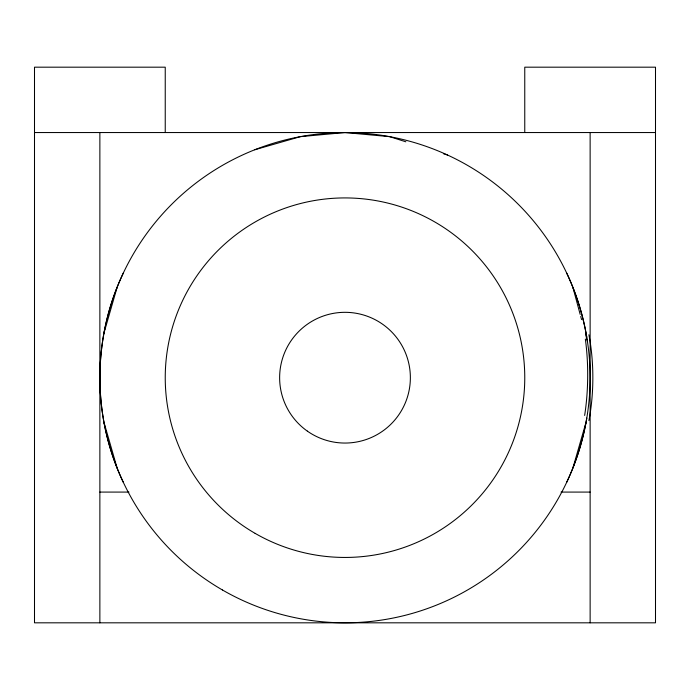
<?xml version="1.0" encoding="UTF-8"?>
<svg xmlns="http://www.w3.org/2000/svg" width="690" height="690" viewBox="0 0 690 690"><rect width="100%" height="100%" fill="white"/><g stroke="black" fill="none" stroke-linecap="round" stroke-linejoin="round"><path stroke-width="1.03" d="M586.785 418.045C583.067 440.237 576.314 461.921 566.697 482.276M103.957 333.08L117.076 287.454M572.924 467.915L586.043 422.289M123.303 273.093C92.15 338.221 92.15 417.148 123.303 482.276M254.765 149.764L300.392 136.646L345 132.549L389.609 136.646L405.858 141.804M34.5 132.549L655.5 132.549M99.869 492.082L128.961 492.082M561.039 492.082L590.131 492.082M443.437 153.723L447.5 155.008M566.697 273.093C576.314 293.44 583.067 315.132 586.785 337.324M103.957 422.289L117.076 467.915M572.924 287.454L580.169 314.399M580.73 316.469L581.567 319.574M585.474 334.081L587.423 341.334M590.131 132.549L590.131 622.82M524.762 132.549L524.762 67.18L655.5 67.18L655.5 622.82L34.5 622.82L34.5 67.18L165.238 67.18L165.238 132.549M99.869 132.549L99.869 622.82M588.889 334.771A98.118 39.235 90 0 1 588.889 420.598M585.344 339.083A98.118 34.077 -89.3 0 1 584.646 415.44M222.43 589.976A245.131 245.131 0 0 0 590.131 377.68A245.131 245.131 0 0 0 222.43 165.393A245.131 245.131 0 0 0 222.43 589.976M307.361 431.129A65.369 65.369 0 0 0 410.102 383.554A65.369 65.369 0 0 0 317.538 318.366A65.369 65.369 0 0 0 307.361 431.129M255.119 533.361A179.762 179.762 0 0 0 524.762 377.68A179.762 179.762 0 0 0 255.119 222.007A179.762 179.762 0 0 0 255.119 533.361"/></g></svg>
